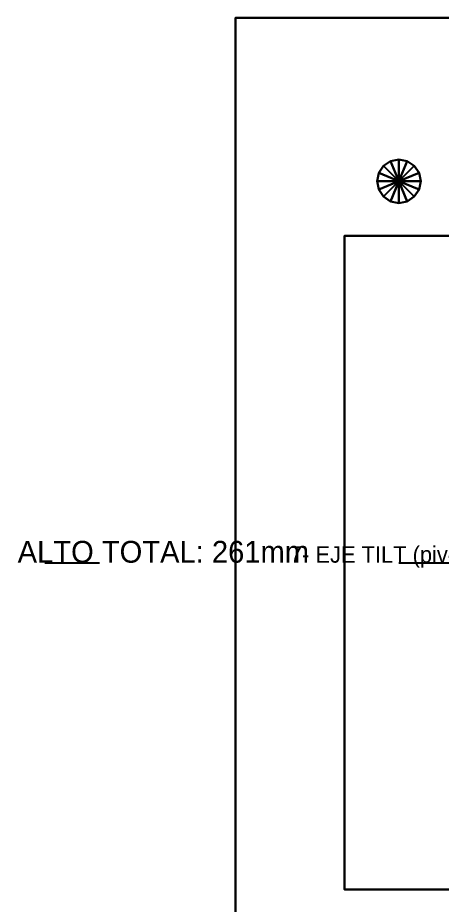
# Model space of a CAD drawing. Header units: metres. Extents: x -140 to 196, y -168 to 100.
# Drawn here: x -140 to -62.2, y -62.7 to 100 of the extents above; entities that cross this region are included whole.
import ezdxf

# ---------------------------------------------------------------- set-up
doc = ezdxf.new("R2010")
doc.units = ezdxf.units.M
for name, color, linetype in [('BASE', 8, 'Continuous'), ('COTAS', 2, 'Continuous'), ('PLATAFORMA', 3, 'Continuous'), ('TEXTO', 7, 'Continuous')]:
    doc.layers.add(name, color=color, linetype=linetype)

msp = doc.modelspace()

# ---------------------------------------------------------------- linework, layer by layer
at = {"layer": 'BASE'}
for points in [[(-100, -100), (100, -100), (100, 100), (-100, 100)], [(-100, -100, 5), (100, -100, 5), (100, 100, 5), (-100, 100, 5)], [(100, 100), (-100, 100), (-100, 100, 5), (100, 100, 5)], [(-100, -100), (-100, 100), (-100, 100, 5), (-100, -100, 5)]]:
    msp.add_3dface(points, dxfattribs=at)
at = {"layer": 'COTAS'}
for p, q in [((-135, 0, -48), (-125, 0, -48)), ((-135, 0, 213), (-125, 0, 213)), ((-130, 0, -48), (-130, 0, 213)), ((-70, 0, 76), (110, 0, 76))]:
    msp.add_line(p, q, dxfattribs=at)
for points in [[(-71.53, 73.7, -1), (-72.83, 72.83, -1), (-72.83, 72.83, 6), (-71.53, 73.7, 6)], [(-70, 70, -1), (-71.53, 73.7, -1), (-72.83, 72.83, -1), (-70, 70, -1)], [(-70, 70, 6), (-71.53, 73.7, 6), (-72.83, 72.83, 6), (-70, 70, 6)], [(-70, 74, -1), (-71.53, 73.7, -1), (-71.53, 73.7, 6), (-70, 74, 6)], [(-70, 70, -1), (-70, 74, -1), (-71.53, 73.7, -1), (-70, 70, -1)], [(-70, 70, 6), (-70, 74, 6), (-71.53, 73.7, 6), (-70, 70, 6)], [(-68.47, 73.7, -1), (-70, 74, -1), (-70, 74, 6), (-68.47, 73.7, 6)], [(-70, 70, -1), (-68.47, 73.7, -1), (-70, 74, -1), (-70, 70, -1)], [(-70, 70, 6), (-68.47, 73.7, 6), (-70, 74, 6), (-70, 70, 6)], [(-70, 70, -1), (-67.17, 72.83, -1), (-68.47, 73.7, -1), (-70, 70, -1)], [(-70, 70, 6), (-67.17, 72.83, 6), (-68.47, 73.7, 6), (-70, 70, 6)], [(-67.17, 72.83, -1), (-68.47, 73.7, -1), (-68.47, 73.7, 6), (-67.17, 72.83, 6)], [(-72.83, 72.83, -1), (-73.7, 71.53, -1), (-73.7, 71.53, 6), (-72.83, 72.83, 6)], [(-70, 70, -1), (-72.83, 72.83, -1), (-73.7, 71.53, -1), (-70, 70, -1)], [(-70, 70, 6), (-72.83, 72.83, 6), (-73.7, 71.53, 6), (-70, 70, 6)], [(-70, 70, -1), (-66.3, 71.53, -1), (-67.17, 72.83, -1), (-70, 70, -1)], [(-70, 70, 6), (-66.3, 71.53, 6), (-67.17, 72.83, 6), (-70, 70, 6)], [(-66.3, 71.53, -1), (-67.17, 72.83, -1), (-67.17, 72.83, 6), (-66.3, 71.53, 6)], [(-73.7, 71.53, -1), (-74, 70, -1), (-74, 70, 6), (-73.7, 71.53, 6)], [(-70, 70, -1), (-73.7, 71.53, -1), (-74, 70, -1), (-70, 70, -1)], [(-70, 70, 6), (-73.7, 71.53, 6), (-74, 70, 6), (-70, 70, 6)], [(-74, 70, -1), (-73.7, 68.47, -1), (-73.7, 68.47, 6), (-74, 70, 6)], [(-70, 70, -1), (-74, 70, -1), (-73.7, 68.47, -1), (-70, 70, -1)], [(-70, 70, 6), (-74, 70, 6), (-73.7, 68.47, 6), (-70, 70, 6)], [(-70, 70, -1), (-73.7, 68.47, -1), (-72.83, 67.17, -1), (-70, 70, -1)], [(-70, 70, 6), (-73.7, 68.47, 6), (-72.83, 67.17, 6), (-70, 70, 6)], [(-70, 70, -1), (-72.83, 67.17, -1), (-71.53, 66.3, -1), (-70, 70, -1)], [(-70, 70, 6), (-72.83, 67.17, 6), (-71.53, 66.3, 6), (-70, 70, 6)], [(-70, 70, -1), (-71.53, 66.3, -1), (-70, 66, -1), (-70, 70, -1)], [(-70, 70, 6), (-71.53, 66.3, 6), (-70, 66, 6), (-70, 70, 6)], [(-70, 70, -1), (-66, 70, -1), (-66.3, 71.53, -1), (-70, 70, -1)], [(-70, 70, 6), (-66, 70, 6), (-66.3, 71.53, 6), (-70, 70, 6)], [(-70, 70, -1), (-70, 66, -1), (-68.47, 66.3, -1), (-70, 70, -1)], [(-70, 70, 6), (-70, 66, 6), (-68.47, 66.3, 6), (-70, 70, 6)], [(-70, 70, -1), (-68.47, 66.3, -1), (-67.17, 67.17, -1), (-70, 70, -1)], [(-70, 70, 6), (-68.47, 66.3, 6), (-67.17, 67.17, 6), (-70, 70, 6)], [(-70, 70, -1), (-67.17, 67.17, -1), (-66.3, 68.47, -1), (-70, 70, -1)], [(-70, 70, 6), (-67.17, 67.17, 6), (-66.3, 68.47, 6), (-70, 70, 6)], [(-70, 70, -1), (-66.3, 68.47, -1), (-66, 70, -1), (-70, 70, -1)], [(-70, 70, 6), (-66.3, 68.47, 6), (-66, 70, 6), (-70, 70, 6)], [(-66, 70, -1), (-66.3, 71.53, -1), (-66.3, 71.53, 6), (-66, 70, 6)], [(-66.3, 68.47, -1), (-66, 70, -1), (-66, 70, 6), (-66.3, 68.47, 6)], [(-73.7, 68.47, -1), (-72.83, 67.17, -1), (-72.83, 67.17, 6), (-73.7, 68.47, 6)], [(-67.17, 67.17, -1), (-66.3, 68.47, -1), (-66.3, 68.47, 6), (-67.17, 67.17, 6)], [(-72.83, 67.17, -1), (-71.53, 66.3, -1), (-71.53, 66.3, 6), (-72.83, 67.17, 6)], [(-68.47, 66.3, -1), (-67.17, 67.17, -1), (-67.17, 67.17, 6), (-68.47, 66.3, 6)], [(-71.53, 66.3, -1), (-70, 66, -1), (-70, 66, 6), (-71.53, 66.3, 6)], [(-70, 66, -1), (-68.47, 66.3, -1), (-68.47, 66.3, 6), (-70, 66, 6)]]:
    msp.add_3dface(points, dxfattribs=at)
at = {"layer": 'PLATAFORMA'}
for points in [[(-80, -60, 13), (80, -60, 13), (80, 60, 13), (-80, 60, 13)], [(-80, -60, 16), (80, -60, 16), (80, 60, 16), (-80, 60, 16)], [(80, 60, 13), (-80, 60, 13), (-80, 60, 16), (80, 60, 16)], [(-80, -60, 13), (-80, 60, 13), (-80, 60, 16), (-80, -60, 16)], [(-80, -60, 13), (80, -60, 13), (80, -60, 16), (-80, -60, 16)]]:
    msp.add_3dface(points, dxfattribs=at)

# ---------------------------------------------------------------- texts
at = {"layer": 'COTAS'}
msp.add_text('ALTO TOTAL: 261mm', height=4, dxfattribs=at).set_placement((-140, 0, 82.5))
at = {"layer": 'TEXTO'}
msp.add_text('7- EJE TILT (pivote)', height=3, dxfattribs=at).set_placement((-90, 0, 76))

doc.saveas('drawing.dxf')
